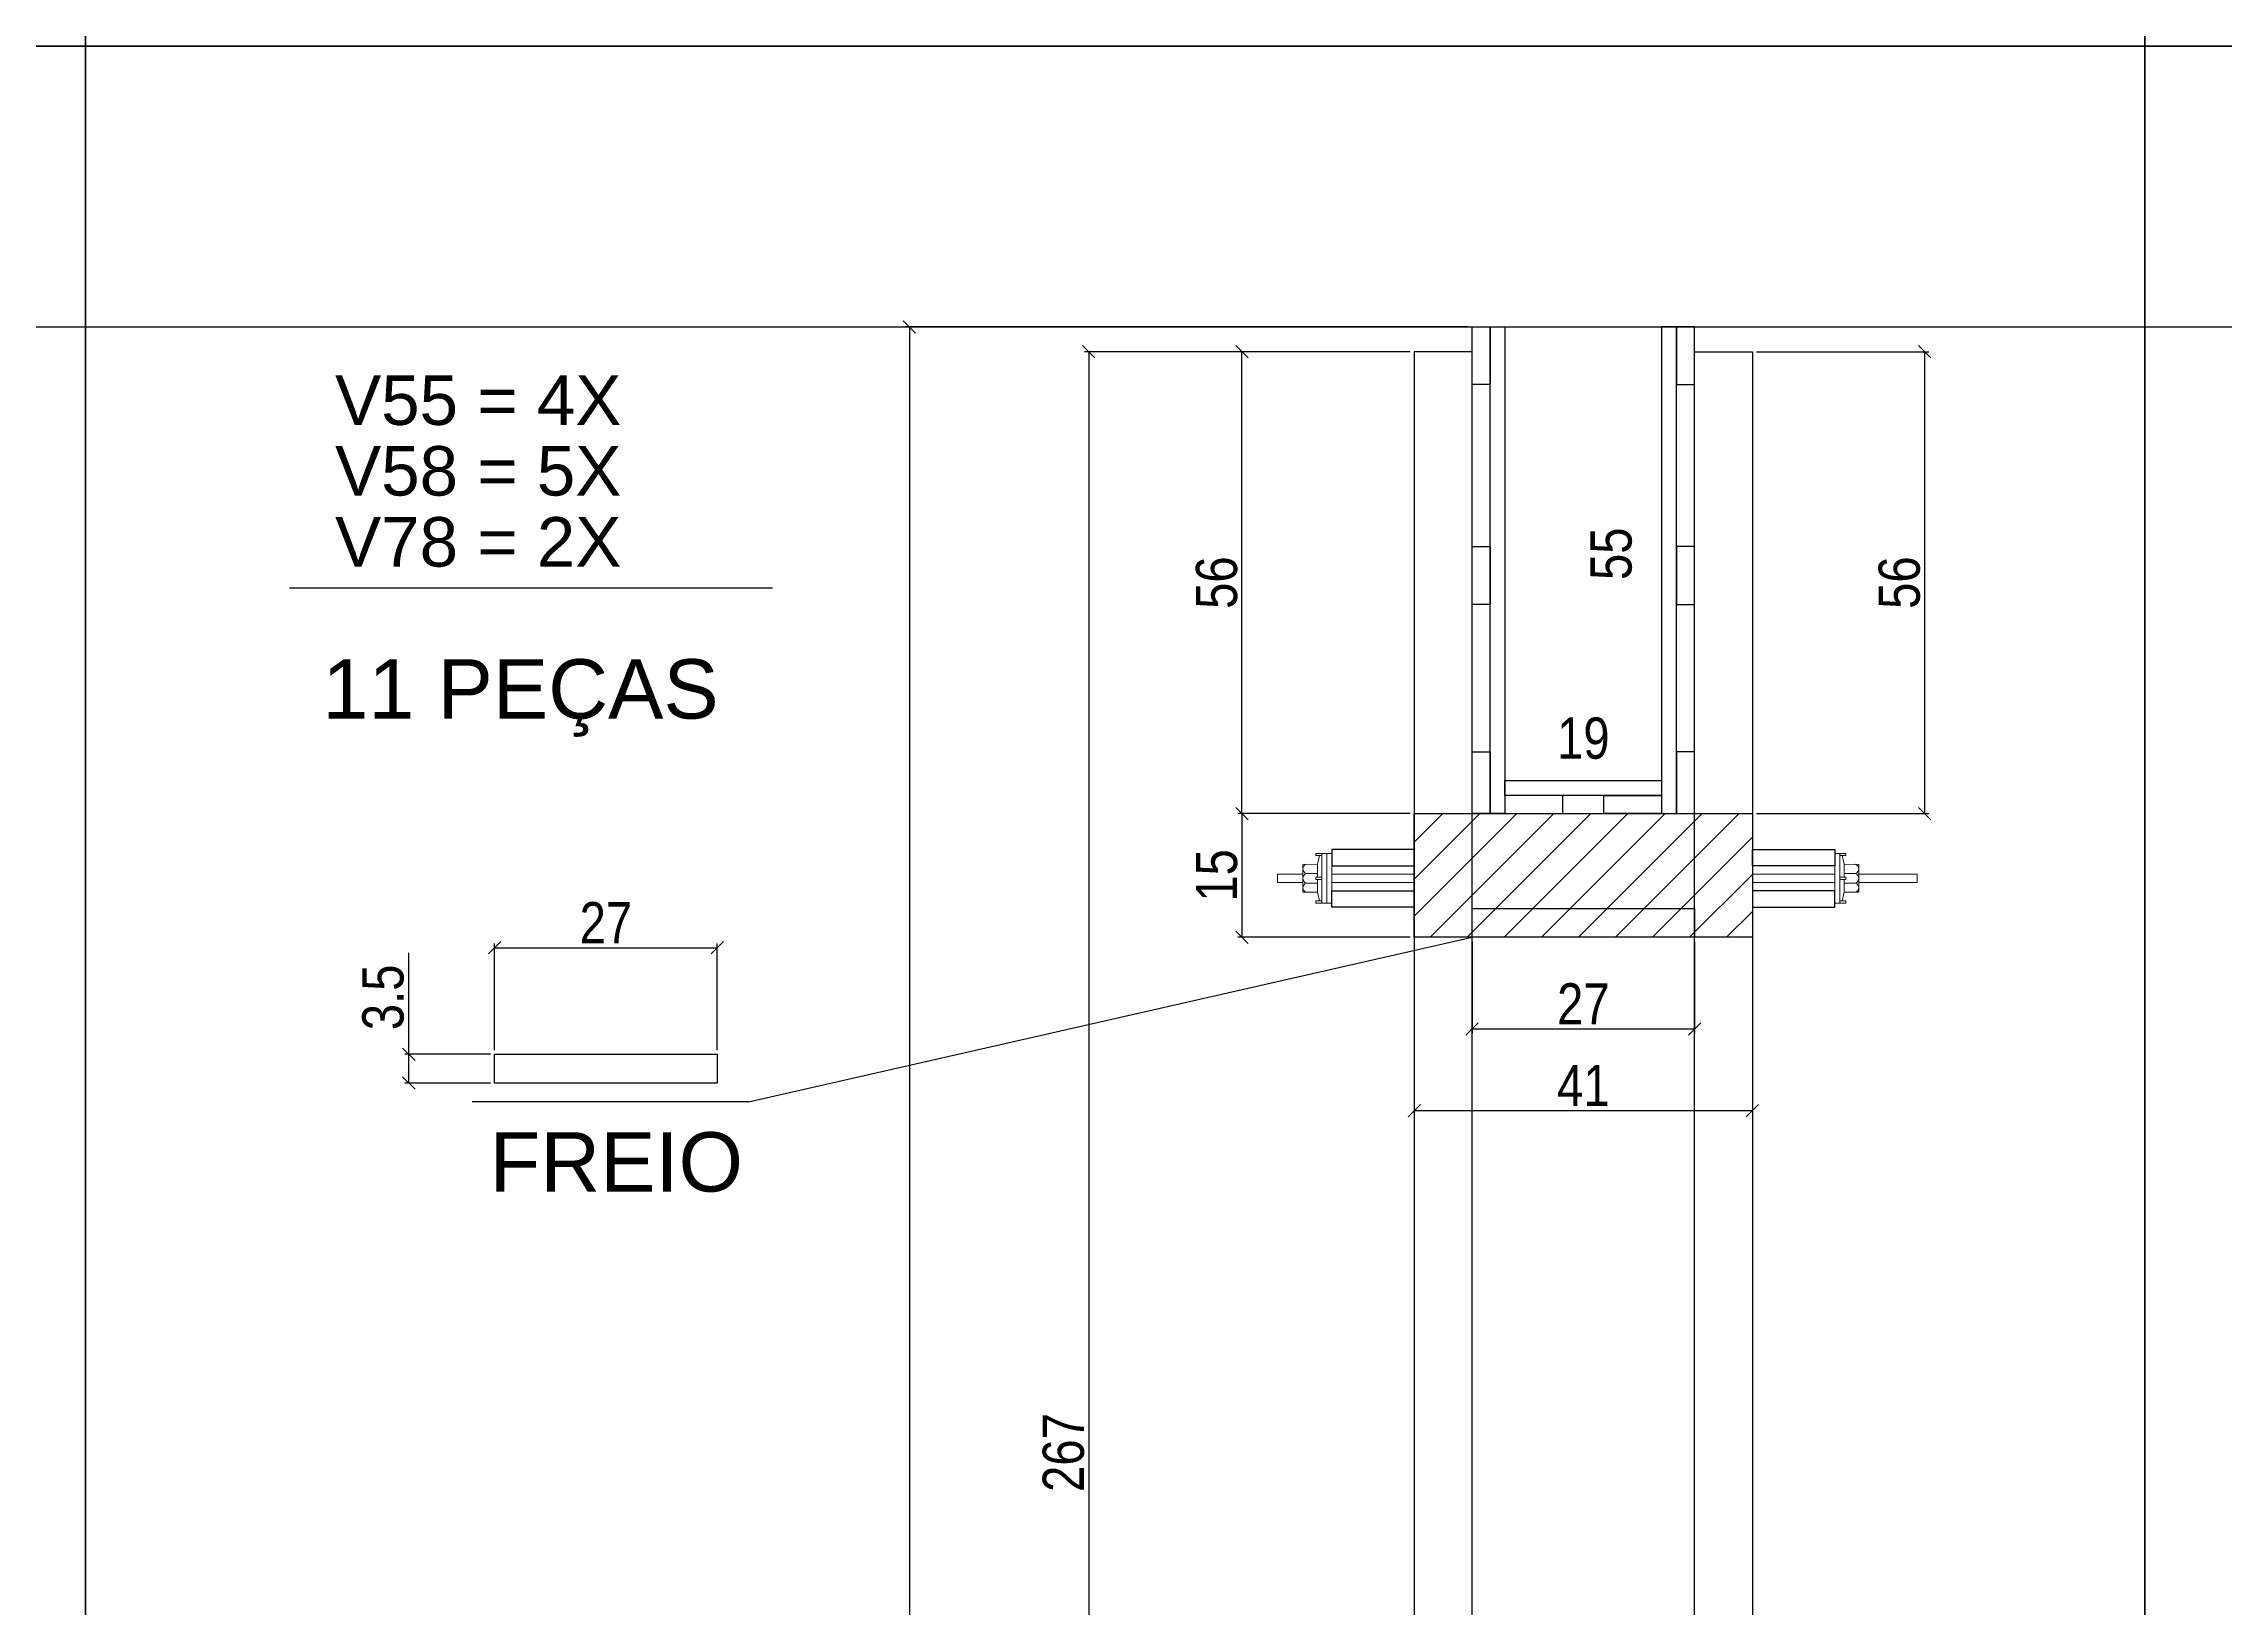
# Model space of a CAD drawing. Header units: millimetres. Extents: x 4248 to 7961, y 1155 to 5765.
# Drawn here: x 4737 to 5266, y 3082 to 3461 of the extents above; entities that cross this region are included whole.
import ezdxf

# ---------------------------------------------------------------- set-up
doc = ezdxf.new("R2010")
doc.units = ezdxf.units.MM
for name, color, linetype in [('1', 1, 'Continuous'), ('COTA', 241, 'Continuous'), ('GARFOS OK', 3, 'Continuous'), ('Hachura', 253, 'Continuous'), ('Painéis', 200, 'Continuous'), ('SARR_3.5x7', 81, 'Continuous'), ('SARR_7x7', 40, 'Continuous'), ('TIRAS REESCORAMENTO', 252, 'Continuous'), ('VIGAS', 3, 'Continuous')]:
    doc.layers.add(name, color=color, linetype=linetype)
doc.layers.add('BARRA_ANCORAGEM', color=1, linetype='Continuous', lineweight=15)
doc.styles.add('COTA TECNICA 2X', font='techl___.ttf', dxfattribs={"height": 10})
doc.styles.add('R80-50', font='arial.ttf', dxfattribs={"height": 10})
doc.dimstyles.new('SECAO', dxfattribs={"dimscale": 0.333333, "dimtxt": 5, "dimasz": 9, "dimexe": 3, "dimexo": 3, "dimgap": 3, "dimtad": 1, "dimdec": 1, "dimlfac": 0.5, "dimzin": 12, "dimdsep": 46, "dimtxsty": 'COTA TECNICA 2X', "dimblk1": 'OBLIQUE', "dimblk2": 'OBLIQUE', "dimsah": 1, "dimcen": 0.9, "dimclrd": 4, "dimclre": 4, "dimclrt": 240, "dimadec": 1, "dimazin": 3, "dimtfac": 1, "dimtdec": 1, "dimtmove": 0, "dimatfit": 3, "dimfxl": 1, "dimtolj": 1, "dimtzin": 12, "dimarcsym": 0})

# ---------------------------------------------------------------- blocks, each defined once
blk = doc.blocks.new('_Oblique')
at = {"layer": '1', "color": 0, "lineweight": -2}
blk.add_line((-0.5, -0.5), (0.5, 0.5), dxfattribs=at)
blk = doc.blocks.new('*D163')
at = {"layer": 'COTA', "color": 4, "lineweight": -2, "transparency": 16777216}
for p, q in [((5068.34, 3386.57), (4989.38, 3386.57)), ((4990.38, 3386.57), (4990.38, 2852.48)), ((5068.34, 2852.48), (4989.38, 2852.48))]:
    blk.add_line(p, q, dxfattribs=at)
at = {"layer": 'Defpoints', "color": 0, "transparency": 16777216}
for p in [(5069.34, 3386.57), (4990.38, 2852.48), (5069.34, 2852.48)]:
    blk.add_point(p, dxfattribs=at)
at = {"layer": 'COTA', "color": 4, "lineweight": -2, "transparency": 16777216, "xscale": 3, "yscale": 3, "zscale": 3}
for p, rotation in [((4990.38, 3386.57), 90), ((4990.38, 2852.48), 270)]:
    blk.add_blockref('_Oblique', p, dxfattribs=dict(at, rotation=rotation))
at = {"layer": 'COTA', "color": 240, "transparency": 16777216, "insert": (4984.28, 3119.53), "char_height": 10, "attachment_point": 5, "rotation": 90, "style": 'COTA TECNICA 2X'}
blk.add_mtext('\\A1;267', dxfattribs=at)
blk = doc.blocks.new('*D169')
at = {"layer": 'COTA', "color": 4, "lineweight": -2, "transparency": 16777216}
for p, q in [((5068.34, 3386.57), (5026.54, 3386.57)), ((5027.54, 3274.52), (5027.54, 3386.57)), ((5068.34, 3274.52), (5026.54, 3274.52))]:
    blk.add_line(p, q, dxfattribs=at)
at = {"layer": 'Defpoints', "color": 0, "transparency": 16777216}
for p in [(5027.54, 3386.57), (5069.34, 3386.57), (5069.34, 3274.52)]:
    blk.add_point(p, dxfattribs=at)
at = {"layer": 'COTA', "color": 4, "lineweight": -2, "transparency": 16777216, "xscale": 3, "yscale": 3, "zscale": 3}
for p, rotation in [((5027.54, 3386.57), 90), ((5027.54, 3274.52), 270)]:
    blk.add_blockref('_Oblique', p, dxfattribs=dict(at, rotation=rotation))
at = {"layer": 'COTA', "color": 240, "transparency": 16777216, "insert": (5021.43, 3330.55), "char_height": 10, "attachment_point": 5, "rotation": 90, "style": 'COTA TECNICA 2X'}
blk.add_mtext('\\A1;56', dxfattribs=at)
blk = doc.blocks.new('*D197')
at = {"layer": 'COTA', "color": 4, "lineweight": -2, "transparency": 16777216}
for p, q in [((5082.34, 3392.57), (4945.88, 3392.57)), ((4946.88, 3392.57), (4946.88, 2746.48)), ((5068.34, 2746.48), (4945.88, 2746.48))]:
    blk.add_line(p, q, dxfattribs=at)
at = {"layer": 'Defpoints', "color": 0, "transparency": 16777216}
for p in [(5083.34, 3392.57), (4946.88, 2746.48), (5069.34, 2746.48)]:
    blk.add_point(p, dxfattribs=at)
at = {"layer": 'COTA', "color": 4, "lineweight": -2, "transparency": 16777216, "xscale": 3, "yscale": 3, "zscale": 3}
for p, rotation in [((4946.88, 3392.57), 90), ((4946.88, 2746.48), 270)]:
    blk.add_blockref('_Oblique', p, dxfattribs=dict(at, rotation=rotation))
at = {"layer": 'COTA', "color": 240, "transparency": 16777216, "insert": (4940.66, 3069.53), "char_height": 10, "attachment_point": 5, "rotation": 90, "style": 'COTA TECNICA 2X'}
blk.add_mtext('\\A1;323', dxfattribs=at)
blk = doc.blocks.new('*D199')
at = {"layer": 'Defpoints', "color": 0, "transparency": 16777216}
for p in [(5116.38, 3392.57), (5123.23, 3392.57), (5116.38, 3282.52)]:
    blk.add_point(p, dxfattribs=at)
at = {"layer": 'COTA', "color": 240, "transparency": 16777216, "insert": (5117.12, 3337.55), "char_height": 10, "attachment_point": 5, "rotation": 90, "style": 'COTA TECNICA 2X'}
blk.add_mtext('\\A1;55', dxfattribs=at)
blk = doc.blocks.new('*D200')
at = {"layer": 'Defpoints', "color": 0, "transparency": 16777216}
for p in [(5091.34, 3286.68), (5129.34, 3286.68), (5129.34, 3286.68)]:
    blk.add_point(p, dxfattribs=at)
at = {"layer": 'COTA', "color": 240, "transparency": 16777216, "insert": (5110.34, 3292.77), "char_height": 10, "attachment_point": 5, "style": 'COTA TECNICA 2X'}
blk.add_mtext('\\A1;19', dxfattribs=at)
blk = doc.blocks.new('A$C51C4441F')
at = {"layer": 'BARRA_ANCORAGEM'}
for p, q in [((-2.25, 3.4), (-1.79, 5.5)), ((-2.25, 3.4), (-5.81, 3.39)), ((-5.81, 3.39), (-5.81, -3.39)), ((-2.25, 1.2), (-5.02, 1.2)), ((-2.25, 3.4), (-2.25, 3.4)), ((-2.25, 3.4), (-2.25, 0.25)), ((-2.25, -3.4), (-5.81, -3.39)), ((-2.25, -1.2), (-5.02, -1.2)), ((-2.25, -0.25), (-2.25, -3.4)), ((-2.25, -3.4), (-1.79, -5.5))]:
    blk.add_line(p, q, dxfattribs=at)
for points in [[(-2.7, 6), (-1.2, 6), (-1.2, 5.5), (-2.7, 5.5)], [(-1.2, -6), (0, -6), (0, 6), (-1.2, 6)], [(-2.7, 0.25), (-1.2, 0.25), (-1.2, -0.25), (-2.7, -0.25)], [(-2.7, -6), (-1.2, -6), (-1.2, -5.5), (-2.7, -5.5)]]:
    blk.add_lwpolyline(points, close=True, dxfattribs=at)
for centre, radius, start, end in [((-4.66, 2.3), 1.15, 107.7845, 252.2718), ((-4.52, 0), 1.3, 112.648, 247.4083), ((-4.66, -2.3), 1.15, 107.7845, 252.2718)]:
    blk.add_arc(centre, radius, start, end, dxfattribs=at)
blk = doc.blocks.new('*D203')
at = {"layer": 'COTA', "color": 4, "lineweight": -2, "transparency": 16777216}
for p, q in [((4825.47, 3216.14), (4825.47, 3240.74)), ((4845.26, 3216.14), (4824.47, 3216.14)), ((4825.47, 3209.14), (4825.47, 3216.14)), ((4845.26, 3209.14), (4824.47, 3209.14))]:
    blk.add_line(p, q, dxfattribs=at)
at = {"layer": 'Defpoints', "color": 0, "transparency": 16777216}
for p in [(4825.47, 3216.14), (4846.26, 3216.14), (4846.26, 3209.14)]:
    blk.add_point(p, dxfattribs=at)
at = {"layer": 'COTA', "color": 4, "lineweight": -2, "transparency": 16777216, "xscale": 3, "yscale": 3, "zscale": 3}
for p, rotation in [((4825.47, 3216.14), 90), ((4825.47, 3209.14), 270)]:
    blk.add_blockref('_Oblique', p, dxfattribs=dict(at, rotation=rotation))
at = {"layer": 'COTA', "color": 240, "transparency": 16777216, "insert": (4819.25, 3229.94), "char_height": 10, "attachment_point": 5, "rotation": 90, "style": 'COTA TECNICA 2X'}
blk.add_mtext('\\A1;3.5', dxfattribs=at)
blk = doc.blocks.new('*D444')
at = {"layer": 'COTA', "color": 4, "lineweight": -2, "transparency": 16777216}
for p, q in [((4846.26, 3217.14), (4846.26, 3242.97)), ((4900.26, 3217.14), (4900.26, 3242.97)), ((4846.26, 3241.97), (4900.26, 3241.97))]:
    blk.add_line(p, q, dxfattribs=at)
at = {"layer": 'Defpoints', "color": 0, "transparency": 16777216}
for p in [(4900.26, 3241.97), (4846.26, 3216.14), (4900.26, 3216.14)]:
    blk.add_point(p, dxfattribs=at)
at = {"layer": 'COTA', "color": 4, "lineweight": -2, "transparency": 16777216, "xscale": 3, "yscale": 3, "zscale": 3, "rotation": 180}
blk.add_blockref('_Oblique', (4846.26, 3241.97), dxfattribs=at)
at = {"layer": 'COTA', "color": 4, "lineweight": -2, "transparency": 16777216, "xscale": 3, "yscale": 3, "zscale": 3}
blk.add_blockref('_Oblique', (4900.26, 3241.97), dxfattribs=at)
at = {"layer": 'COTA', "color": 240, "transparency": 16777216, "insert": (4873.26, 3248.05), "char_height": 10, "attachment_point": 5, "style": 'COTA TECNICA 2X'}
blk.add_mtext('\\A1;27', dxfattribs=at)
blk = doc.blocks.new('*D445')
at = {"layer": 'COTA', "color": 4, "lineweight": -2, "transparency": 16777216}
for p, q in [((5068.34, 3274.52), (5026.54, 3274.52)), ((5027.54, 3274.52), (5027.54, 3244.52)), ((5068.34, 3244.52), (5026.54, 3244.52))]:
    blk.add_line(p, q, dxfattribs=at)
at = {"layer": 'Defpoints', "color": 0, "transparency": 16777216}
for p in [(5069.34, 3274.52), (5027.54, 3244.52), (5069.34, 3244.52)]:
    blk.add_point(p, dxfattribs=at)
at = {"layer": 'COTA', "color": 4, "lineweight": -2, "transparency": 16777216, "xscale": 3, "yscale": 3, "zscale": 3}
for p, rotation in [((5027.54, 3274.52), 90), ((5027.54, 3244.52), 270)]:
    blk.add_blockref('_Oblique', p, dxfattribs=dict(at, rotation=rotation))
at = {"layer": 'COTA', "color": 240, "transparency": 16777216, "insert": (5021.43, 3259.52), "char_height": 10, "attachment_point": 5, "rotation": 90, "style": 'COTA TECNICA 2X'}
blk.add_mtext('\\A1;15', dxfattribs=at)
blk = doc.blocks.new('*D446')
at = {"layer": 'COTA', "color": 4, "lineweight": -2, "transparency": 16777216}
for p, q in [((5083.34, 3243.52), (5083.34, 3221.28)), ((5137.34, 3243.52), (5137.34, 3221.28)), ((5083.34, 3222.28), (5137.34, 3222.28))]:
    blk.add_line(p, q, dxfattribs=at)
at = {"layer": 'Defpoints', "color": 0, "transparency": 16777216}
for p in [(5083.34, 3244.52), (5137.34, 3244.52), (5137.34, 3222.28)]:
    blk.add_point(p, dxfattribs=at)
at = {"layer": 'COTA', "color": 4, "lineweight": -2, "transparency": 16777216, "xscale": 3, "yscale": 3, "zscale": 3, "rotation": 180}
blk.add_blockref('_Oblique', (5083.34, 3222.28), dxfattribs=at)
at = {"layer": 'COTA', "color": 4, "lineweight": -2, "transparency": 16777216, "xscale": 3, "yscale": 3, "zscale": 3}
blk.add_blockref('_Oblique', (5137.34, 3222.28), dxfattribs=at)
at = {"layer": 'COTA', "color": 240, "transparency": 16777216, "insert": (5110.34, 3228.36), "char_height": 10, "attachment_point": 5, "style": 'COTA TECNICA 2X'}
blk.add_mtext('\\A1;27', dxfattribs=at)
blk = doc.blocks.new('*D447')
at = {"layer": 'COTA', "color": 4, "lineweight": -2, "transparency": 16777216}
for p, q in [((5069.34, 3243.52), (5069.34, 3201.49)), ((5151.34, 3243.52), (5151.34, 3201.49)), ((5069.34, 3202.49), (5151.34, 3202.49))]:
    blk.add_line(p, q, dxfattribs=at)
at = {"layer": 'Defpoints', "color": 0, "transparency": 16777216}
for p in [(5069.34, 3244.52), (5151.34, 3244.52), (5151.34, 3202.49)]:
    blk.add_point(p, dxfattribs=at)
at = {"layer": 'COTA', "color": 4, "lineweight": -2, "transparency": 16777216, "xscale": 3, "yscale": 3, "zscale": 3, "rotation": 180}
blk.add_blockref('_Oblique', (5069.34, 3202.49), dxfattribs=at)
at = {"layer": 'COTA', "color": 4, "lineweight": -2, "transparency": 16777216, "xscale": 3, "yscale": 3, "zscale": 3}
blk.add_blockref('_Oblique', (5151.34, 3202.49), dxfattribs=at)
at = {"layer": 'COTA', "color": 240, "transparency": 16777216, "insert": (5110.34, 3208.56), "char_height": 10, "attachment_point": 5, "style": 'COTA TECNICA 2X'}
blk.add_mtext('\\A1;41', dxfattribs=at)
blk = doc.blocks.new('*D204')
at = {"layer": 'COTA', "color": 4, "lineweight": -2, "transparency": 16777216}
for p, q in [((5152.34, 3386.57), (5194.14, 3386.57)), ((5193.14, 3274.52), (5193.14, 3386.57)), ((5152.34, 3274.52), (5194.14, 3274.52))]:
    blk.add_line(p, q, dxfattribs=at)
at = {"layer": 'Defpoints', "color": 0, "transparency": 16777216}
for p in [(5151.34, 3386.57), (5193.14, 3386.57), (5151.34, 3274.52)]:
    blk.add_point(p, dxfattribs=at)
at = {"layer": 'COTA', "color": 4, "lineweight": -2, "transparency": 16777216, "xscale": 3, "yscale": 3, "zscale": 3}
for p, rotation in [((5193.14, 3386.57), 90), ((5193.14, 3274.52), 270)]:
    blk.add_blockref('_Oblique', p, dxfattribs=dict(at, rotation=rotation))
at = {"layer": 'COTA', "color": 240, "transparency": 16777216, "insert": (5187.03, 3330.55), "char_height": 10, "attachment_point": 5, "rotation": 90, "style": 'COTA TECNICA 2X'}
blk.add_mtext('\\A1;56', dxfattribs=at)

msp = doc.modelspace()

# ---------------------------------------------------------------- hatches: boundary and pattern name
at = {"layer": 'COTA'}
h = msp.add_hatch(dxfattribs=at)
h.set_pattern_fill('ANSI31', color=256, scale=2, style=0)
h.set_pattern_definition([(45, (-19545.61, -210022.545), (-4.49012806, 4.49012806), [])])
h.paths.add_polyline_path([(5151.34, 3244.52), (5151.34, 3274.52), (5069.34, 3274.52), (5069.34, 3244.52)])

# ---------------------------------------------------------------- linework, layer by layer
at = {"layer": 'BARRA_ANCORAGEM'}
for points in [[(5048.14, 3264.82), (5049.34, 3264.82), (5049.34, 3252.82), (5048.14, 3252.82)], [(5172.54, 3264.82), (5171.34, 3264.82), (5171.34, 3252.82), (5172.54, 3252.82)], [(5036.14, 3257.82), (5042.33, 3257.82), (5042.33, 3259.82), (5036.14, 3259.82)], [(5049.34, 3257.82), (5069.34, 3257.82), (5069.34, 3259.82), (5049.34, 3259.82)], [(5171.34, 3257.82), (5151.34, 3257.82), (5151.34, 3259.82), (5171.34, 3259.82)], [(5177.16, 3257.82), (5191.34, 3257.82), (5191.34, 3259.82), (5177.16, 3259.82)]]:
    msp.add_lwpolyline(points, close=True, dxfattribs=at)
at = {"layer": 'COTA', "color": 1}
msp.add_line((4247.57, 3392.57), (7744.04, 3392.57), dxfattribs=at)
at = {"layer": 'GARFOS OK', "color": 3}
for q in [(5083.34, 3244.52), (4840.84, 3204.6)]:
    msp.add_line((4907.86, 3204.6), q, dxfattribs=at)
at = {"layer": 'Hachura', "color": 7}
msp.add_line((4796.54, 3329.26), (4913.69, 3329.26), dxfattribs=at)
at = {"layer": 'Painéis'}
msp.add_lwpolyline([(5151.34, 3244.52), (5069.34, 3244.52), (5069.34, 3274.52), (5151.34, 3274.52)], close=True, dxfattribs=at)
at = {"layer": 'SARR_3.5x7', "linetype": 'Continuous'}
msp.add_lwpolyline([(4846.26, 3216.14), (4900.26, 3216.14), (4900.26, 3209.14), (4846.26, 3209.14)], close=True, dxfattribs=at)
at = {"layer": 'SARR_7x7', "linetype": 'Continuous'}
for points in [[(5069.34, 2852.48), (5083.34, 2852.48), (5083.34, 3386.57), (5069.34, 3386.57)], [(5151.34, 2852.48), (5137.34, 2852.48), (5137.34, 3386.57), (5151.34, 3386.57)], [(5083.34, 3251.52), (5137.34, 3251.52), (5137.34, 3244.52), (5083.34, 3244.52)]]:
    msp.add_lwpolyline(points, close=True, dxfattribs=at)
at = {"layer": 'TIRAS REESCORAMENTO', "linetype": 'ByBlock'}
msp.add_line((5091.34, 3392.57), (5212.31, 3392.57), dxfattribs=at)
for points in [[(5083.34, 3392.57), (5087.74, 3392.57), (5087.74, 3378.57), (5083.34, 3378.57)], [(5137.34, 3392.57), (5132.94, 3392.57), (5132.94, 3378.57), (5137.34, 3378.57)], [(5083.34, 3339.28), (5087.74, 3339.28), (5087.74, 3325.28), (5083.34, 3325.28)], [(5137.34, 3339.28), (5132.94, 3339.28), (5132.94, 3325.28), (5137.34, 3325.28)], [(5083.34, 3289.52), (5087.74, 3289.52), (5087.74, 3274.52), (5083.34, 3274.52)], [(5137.34, 3289.52), (5132.94, 3289.52), (5132.94, 3274.52), (5137.34, 3274.52)], [(5129.34, 3278.92), (5091.34, 3278.92), (5091.34, 3282.52), (5129.34, 3282.52)], [(5105.34, 3274.52), (5105.34, 3278.92), (5091.34, 3278.92), (5091.34, 3274.52)], [(5115.31, 3274.52), (5115.31, 3278.92), (5129.34, 3278.92), (5129.34, 3274.52)], [(5049.34, 3261.82), (5069.34, 3261.82), (5069.34, 3265.82), (5049.34, 3265.82)], [(5171.34, 3261.82), (5151.34, 3261.82), (5151.34, 3265.82), (5171.34, 3265.82)], [(5049.34, 3255.82), (5069.34, 3255.82), (5069.34, 3251.82), (5049.34, 3251.82)], [(5171.34, 3255.82), (5151.34, 3255.82), (5151.34, 3251.82), (5171.34, 3251.82)]]:
    msp.add_lwpolyline(points, close=True, dxfattribs=at)
for points in [[(5091.34, 3274.52), (5087.74, 3274.52), (5087.74, 3392.57), (5091.34, 3392.57), (5091.34, 3274.52)], [(5129.34, 3274.52), (5132.94, 3274.52), (5132.94, 3392.57), (5129.34, 3392.57), (5129.34, 3274.52)]]:
    msp.add_lwpolyline(points, dxfattribs=at)
at = {"layer": 'VIGAS'}
for points in [[(4747.07, 3460.65), (4247.57, 3460.65), (4247.57, 4268.95), (4747.07, 4268.95)], [(5246.56, 3460.65), (4747.07, 3460.65), (4747.07, 4268.95), (5246.56, 4268.95)], [(5746.06, 3460.65), (5246.56, 3460.65), (5246.56, 4268.95), (5746.06, 4268.95)], [(4747.07, 2692.22), (4247.57, 2692.22), (4247.57, 3460.65), (4747.07, 3460.65)], [(5246.56, 2692.22), (4747.07, 2692.22), (4747.07, 3460.65), (5246.56, 3460.65)], [(5746.06, 2692.22), (5246.56, 2692.22), (5246.56, 3460.65), (5746.06, 3460.65)]]:
    msp.add_lwpolyline(points, close=True, dxfattribs=at)

# ---------------------------------------------------------------- block references
at = {"layer": 'BARRA_ANCORAGEM', "xscale": -1, "rotation": 180}
msp.add_blockref('A$C51C4441F', (5048.14, 3258.82), dxfattribs=at)
at = {"layer": 'BARRA_ANCORAGEM', "xscale": -1}
msp.add_blockref('A$C51C4441F', (5171.34, 3258.82), dxfattribs=at)

# ---------------------------------------------------------------- texts
at = {"layer": 'VIGAS', "color": 7, "style": 'R80-50'}
for s, p in [('V55 = 4X', (4807.58, 3368.8)), ('V58 = 5X', (4807.58, 3351.67)), ('V78 = 2X', (4807.58, 3334.45))]:
    msp.add_text(s, height=12, dxfattribs=at).set_placement(p)
at = {"layer": 'VIGAS', "color": 7, "char_height": 14.4, "attachment_point": 1, "style": 'R80-50'}
for s, insert in [('11 PEÇAS', (4804.47, 3311.97)), ('FREIO', (4845.07, 3197.23))]:
    msp.add_mtext_dynamic_manual_height_columns(s, width=162.221, gutter_width=50, heights=[0], dxfattribs=dict(at, insert=insert))

# ---------------------------------------------------------------- dimensions: what is measured, and where the dimension line sits
at = {"layer": 'COTA', "color": 3}
for base, p1, p2, picture, middle in [((4946.88, 2746.48), (5083.34, 3392.57), (5069.34, 2746.48), '*D197', (4940.66, 3069.53)), ((4990.38, 2852.48), (5069.34, 3386.57), (5069.34, 2852.48), '*D163', (4984.28, 3119.53)), ((5027.54, 3386.57), (5069.34, 3274.52), (5069.34, 3386.57), '*D169', (5021.43, 3330.55)), ((5193.14, 3386.57), (5151.34, 3274.52), (5151.34, 3386.57), '*D204', (5187.03, 3330.55)), ((5027.54, 3244.52), (5069.34, 3274.52), (5069.34, 3244.52), '*D445', (5021.43, 3259.52)), ((4825.47, 3216.14), (4846.26, 3209.14), (4846.26, 3216.14), '*D203', (4819.25, 3229.94))]:
    dim = msp.add_linear_dim(base=base, p1=p1, p2=p2, angle=90, dimstyle='SECAO', dxfattribs=at)
    dim.commit()
    dim.dimension.update_dxf_attribs({"geometry": picture, "text_midpoint": middle})
dim = msp.add_linear_dim(base=(5123.23, 3392.57), p1=(5116.38, 3282.52), p2=(5116.38, 3392.57), angle=90, dimstyle='SECAO', override={"dimse1": 1, "dimse2": 1, "dimsd1": 1, "dimsd2": 1}, dxfattribs=at)
dim.commit()
dim.dimension.update_dxf_attribs({"geometry": '*D199', "text_midpoint": (5123.23, 3337.55), "dimtype": 160})
dim = msp.add_linear_dim(base=(5129.34, 3286.68), p1=(5091.34, 3286.68), p2=(5129.34, 3286.68), dimstyle='SECAO', override={"dimse1": 1, "dimse2": 1, "dimsd1": 1, "dimsd2": 1}, dxfattribs=at)
dim.commit()
dim.dimension.update_dxf_attribs({"geometry": '*D200', "text_midpoint": (5110.34, 3292.77)})
for base, p1, p2, picture, middle in [((4900.26, 3241.97), (4846.26, 3216.14), (4900.26, 3216.14), '*D444', (4873.26, 3248.05)), ((5151.34, 3202.49), (5069.34, 3244.52), (5151.34, 3244.52), '*D447', (5110.34, 3208.56)), ((5137.34, 3222.28), (5083.34, 3244.52), (5137.34, 3244.52), '*D446', (5110.34, 3228.36))]:
    dim = msp.add_linear_dim(base=base, p1=p1, p2=p2, dimstyle='SECAO', dxfattribs=at)
    dim.commit()
    dim.dimension.update_dxf_attribs({"geometry": picture, "text_midpoint": middle})

doc.saveas('drawing.dxf')
